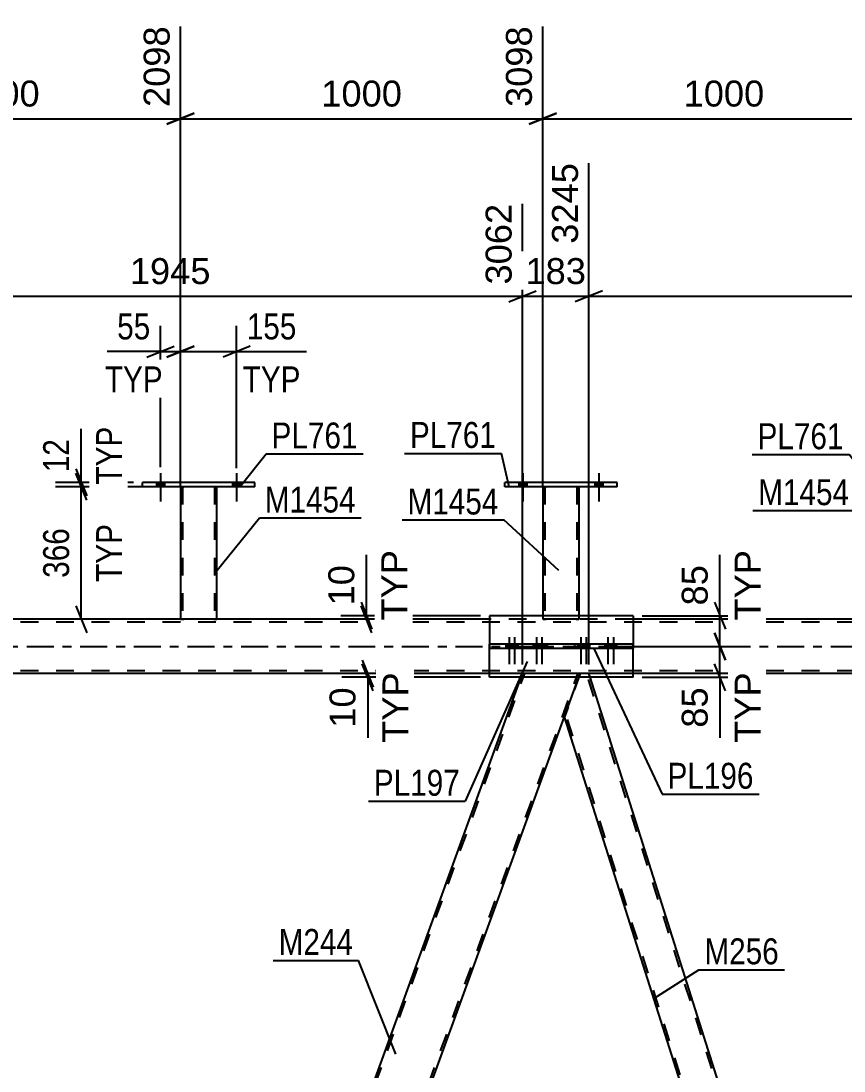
# Model space of a CAD drawing. Header units: millimetres. Extents: x -123 to 718, y -398 to 196.
# Drawn here: x 43.3 to 134.2, y -46.9 to 69.1 of the extents above; entities that cross this region are included whole.
import ezdxf

# ---------------------------------------------------------------- set-up
doc = ezdxf.new("R2010")
doc.units = ezdxf.units.MM
doc.linetypes.add('DXK_LINE_DOT2', pattern=[3.9198, 1.9599, -1.9599])
doc.linetypes.add('DXK_LINE_DOT3', pattern=[5.9187, 2.979, -0.9799, 0.9799, -0.9799])
doc.styles.add('Arial', font='ARIAL.TTF', dxfattribs={"height": 0.2})
doc.styles.add('Arial Narrow', font='ARIALN.TTF', dxfattribs={"height": 0.2})

# ---------------------------------------------------------------- blocks, each defined once
blk = doc.blocks.new('Part-318464438-3796 - 3652')
at = {"color": 2, "linetype": 'Continuous'}
for p, q in [((100.94, 17.64), (100.94, 3.4)), ((104.94, 17.64), (104.94, 3.4))]:
    blk.add_line(p, q, dxfattribs=at)
at = {"color": 7, "linetype": 'DXK_LINE_DOT2'}
for p, q in [((100.94, 17.64), (100.94, 17.64)), ((100.94, 17.64), (100.94, 17.64)), ((100.94, 17.64), (100.94, 17.64)), ((100.98, 17.64), (100.94, 17.64)), ((100.94, 17.64), (100.98, 17.64)), ((101.08, 17.64), (100.98, 17.64)), ((100.98, 17.64), (101.08, 17.64)), ((101.2, 17.64), (101.08, 17.64)), ((101.08, 17.64), (101.23, 17.64)), ((101.18, 17.64), (101.18, 17.64)), ((101.18, 17.64), (101.18, 3)), ((101.2, 17.64), (101.18, 17.64)), ((101.18, 17.64), (101.2, 17.64)), ((104.64, 17.64), (101.2, 17.64)), ((101.25, 17.64), (101.2, 17.64)), ((101.2, 17.64), (101.25, 17.64)), ((104.64, 17.64), (101.23, 17.64)), ((104.55, 17.64), (101.25, 17.64)), ((101.25, 17.64), (101.33, 17.64)), ((104.63, 17.64), (101.33, 17.64)), ((104.63, 17.64), (104.55, 17.64)), ((104.68, 17.64), (104.63, 17.64)), ((104.63, 17.64), (104.68, 17.64)), ((104.64, 17.64), (104.8, 17.64)), ((104.8, 17.64), (104.64, 17.64)), ((104.7, 17.64), (104.68, 17.64)), ((104.68, 17.64), (104.7, 17.64)), ((104.7, 17.64), (104.7, 17.64)), ((104.7, 17.64), (104.7, 3)), ((104.8, 17.64), (104.9, 17.64)), ((104.9, 17.64), (104.8, 17.64)), ((104.9, 17.64), (104.94, 17.64)), ((104.94, 17.64), (104.9, 17.64)), ((104.94, 17.64), (104.94, 17.64)), ((104.94, 17.64), (104.94, 17.64)), ((104.94, 17.64), (104.94, 17.64)), ((100.94, 3.4), (100.94, 3)), ((100.98, 3), (100.94, 3)), ((100.94, 3), (100.98, 3)), ((101.08, 3), (100.98, 3)), ((100.98, 3), (101.08, 3)), ((101.23, 3), (101.08, 3)), ((101.08, 3), (101.23, 3)), ((101.2, 3), (101.18, 3)), ((101.18, 3), (101.2, 3)), ((101.25, 3), (101.2, 3)), ((101.2, 3), (101.25, 3)), ((104.64, 3), (101.23, 3)), ((104.64, 3), (101.23, 3)), ((104.55, 3), (101.25, 3)), ((101.25, 3), (101.33, 3)), ((104.63, 3), (101.33, 3)), ((104.63, 3), (104.55, 3)), ((104.68, 3), (104.63, 3)), ((104.63, 3), (104.68, 3)), ((104.64, 3), (104.8, 3)), ((104.8, 3), (104.64, 3)), ((104.7, 3), (104.68, 3)), ((104.68, 3), (104.7, 3)), ((104.8, 3), (104.9, 3)), ((104.9, 3), (104.8, 3)), ((104.9, 3), (104.94, 3)), ((104.94, 3), (104.9, 3)), ((104.94, 3.4), (104.94, 3))]:
    blk.add_line(p, q, dxfattribs=at)
blk = doc.blocks.new('Part-318464438-3704 - 3652')
at = {"color": 2, "linetype": 'Continuous'}
for p, q in [((96.74, 17.64), (96.74, 18.12)), ((109.14, 18.12), (96.74, 18.12)), ((109.14, 17.64), (96.74, 17.64)), ((109.14, 17.64), (109.14, 18.12))]:
    blk.add_line(p, q, dxfattribs=at)
blk = doc.blocks.new('Part-318464438-3769 - 3652')
at = {"color": 7, "linetype": 'DXK_LINE_DOT2'}
for p, q in [((637.14, 2.68), (-22.98, 2.68)), ((110.91, 3), (95.05, 3)), ((637.14, -2.68), (-22.98, -2.68)), ((637.14, -3), (9.92, -3)), ((110.91, -3), (95.05, -3))]:
    blk.add_line(p, q, dxfattribs=at)
at = {"color": 2, "linetype": 'Continuous'}
for p, q in [((95.05, 3), (25.77, 3)), ((180.19, 3), (110.91, 3)), ((95.05, -3), (25.77, -3)), ((180.19, -3), (110.91, -3))]:
    blk.add_line(p, q, dxfattribs=at)
at = {"color": 7, "linetype": 'DXK_LINE_DOT3'}
blk.add_line((-32.98, 0), (637.14, 0), dxfattribs=at)
blk = doc.blocks.new('Part-318464438-3958 - 3652')
at = {"color": 2, "linetype": 'Continuous'}
for p, q in [((55.53, -121.6), (98.55, -3.4)), ((61.91, -121.6), (104.94, -3.4))]:
    blk.add_line(p, q, dxfattribs=at)
at = {"color": 7, "linetype": 'DXK_LINE_DOT2'}
for p, q in [((55.64, -122.01), (98.95, -3)), ((61.51, -122.01), (104.83, -3)), ((98.55, -3.4), (98.7, -3)), ((105.08, -3), (98.7, -3)), ((104.94, -3.4), (105.08, -3)), ((55.38, -122.01), (55.53, -121.6)), ((61.77, -122.01), (61.91, -121.6)), ((61.77, -122.01), (55.38, -122.01))]:
    blk.add_line(p, q, dxfattribs=at)
blk = doc.blocks.new('Part-318464438-3709 - 3652')
at = {"color": 2, "linetype": 'Continuous'}
for p, q in [((60.94, 17.64), (60.94, 3)), ((64.94, 3), (64.94, 17.64))]:
    blk.add_line(p, q, dxfattribs=at)
at = {"color": 7, "linetype": 'DXK_LINE_DOT2'}
for p, q in [((60.94, 17.64), (60.94, 17.64)), ((60.94, 17.64), (60.94, 17.64)), ((60.94, 17.64), (60.94, 17.64)), ((60.97, 17.64), (60.94, 17.64)), ((60.94, 17.64), (60.97, 17.64)), ((61.08, 17.64), (60.97, 17.64)), ((60.97, 17.64), (61.08, 17.64)), ((61.19, 17.64), (61.08, 17.64)), ((61.08, 17.64), (61.23, 17.64)), ((61.18, 17.64), (61.18, 17.64)), ((61.18, 17.64), (61.18, 3)), ((61.19, 17.64), (61.18, 17.64)), ((61.18, 17.64), (61.19, 17.64)), ((64.64, 17.64), (61.19, 17.64)), ((61.25, 17.64), (61.19, 17.64)), ((61.19, 17.64), (61.25, 17.64)), ((64.64, 17.64), (61.23, 17.64)), ((64.55, 17.64), (61.25, 17.64)), ((61.25, 17.64), (61.32, 17.64)), ((64.63, 17.64), (61.32, 17.64)), ((64.63, 17.64), (64.55, 17.64)), ((64.68, 17.64), (64.63, 17.64)), ((64.63, 17.64), (64.68, 17.64)), ((64.64, 17.64), (64.8, 17.64)), ((64.8, 17.64), (64.64, 17.64)), ((64.7, 17.64), (64.68, 17.64)), ((64.68, 17.64), (64.7, 17.64)), ((64.7, 17.64), (64.7, 17.64)), ((64.7, 17.64), (64.7, 3)), ((64.8, 17.64), (64.9, 17.64)), ((64.9, 17.64), (64.8, 17.64)), ((64.9, 17.64), (64.94, 17.64)), ((64.94, 17.64), (64.9, 17.64)), ((64.94, 17.64), (64.94, 17.64)), ((64.94, 17.64), (64.94, 17.64)), ((64.94, 17.64), (64.94, 17.64)), ((60.94, 3), (60.94, 3)), ((60.94, 3), (60.94, 3)), ((60.97, 3), (60.94, 3)), ((60.94, 3), (60.97, 3)), ((61.08, 3), (60.97, 3)), ((60.97, 3), (61.08, 3)), ((61.23, 3), (61.08, 3)), ((61.08, 3), (61.23, 3)), ((61.19, 3), (61.18, 3)), ((61.18, 3), (61.19, 3)), ((61.25, 3), (61.19, 3)), ((61.19, 3), (61.25, 3)), ((64.64, 3), (61.23, 3)), ((64.64, 3), (61.23, 3)), ((64.55, 3), (61.25, 3)), ((61.25, 3), (61.32, 3)), ((64.63, 3), (61.32, 3)), ((64.63, 3), (64.55, 3)), ((64.68, 3), (64.63, 3)), ((64.63, 3), (64.68, 3)), ((64.64, 3), (64.8, 3)), ((64.8, 3), (64.64, 3)), ((64.7, 3), (64.68, 3)), ((64.68, 3), (64.7, 3)), ((64.8, 3), (64.9, 3)), ((64.9, 3), (64.8, 3)), ((64.9, 3), (64.94, 3)), ((64.94, 3), (64.9, 3)), ((64.94, 3), (64.94, 3)), ((64.94, 3), (64.94, 3)), ((64.94, 3), (64.94, 3))]:
    blk.add_line(p, q, dxfattribs=at)
blk = doc.blocks.new('Part-318464438-3714 - 3652')
at = {"color": 2, "linetype": 'Continuous'}
for p, q in [((56.74, 17.64), (56.74, 18.12)), ((69.14, 18.12), (56.74, 18.12)), ((69.14, 17.64), (56.74, 17.64)), ((69.14, 17.64), (69.14, 18.12))]:
    blk.add_line(p, q, dxfattribs=at)
blk = doc.blocks.new('Bolt-318464438-3917 - 3652')
at = {"linetype": 'Continuous'}
for points in [[(97.58, 0.24), (96.86, 0.24), (96.86, -0.24), (97.58, -0.24)], [(98.18, 0.24), (97.46, 0.24), (97.46, -0.24), (98.18, -0.24)], [(100.6, 0.24), (99.88, 0.24), (99.88, -0.24), (100.6, -0.24)], [(101.2, 0.24), (100.48, 0.24), (100.48, -0.24), (101.2, -0.24)]]:
    blk.add_hatch(color=1, dxfattribs=at).paths.add_polyline_path(points)
at = {"color": 1, "linetype": 'Continuous'}
for p, q in [((96.86, 0.24), (96.86, -0.24)), ((97.22, 1.04), (97.22, -1.96)), ((97.46, 0.24), (97.46, -0.24)), ((97.58, 0.24), (97.58, -0.24)), ((97.82, 1.04), (97.82, -1.96)), ((98.18, 0.24), (98.18, -0.24)), ((99.88, 0.24), (99.88, -0.24)), ((100.24, 1.04), (100.24, -1.96)), ((100.48, 0.24), (100.48, -0.24)), ((100.6, 0.24), (100.6, -0.24)), ((100.84, 1.04), (100.84, -1.96)), ((101.2, 0.24), (101.2, -0.24))]:
    blk.add_line(p, q, dxfattribs=at)
blk = doc.blocks.new('Part-318464438-3922 - 3652')
at = {"color": 2, "linetype": 'Continuous'}
for p, q in [((95.05, 3.4), (95.05, 0.24)), ((110.91, 3.4), (95.05, 3.4)), ((110.91, 3.4), (110.91, 0.24)), ((95.05, -3.4), (95.05, -0.24)), ((110.91, -3.4), (110.91, -0.24)), ((110.91, -3.4), (95.05, -3.4))]:
    blk.add_line(p, q, dxfattribs=at)
at = {"color": 7, "linetype": 'DXK_LINE_DOT2'}
for p, q in [((95.05, 0.24), (95.05, -0.24)), ((110.91, 0.24), (110.91, -0.24))]:
    blk.add_line(p, q, dxfattribs=at)
blk = doc.blocks.new('Part-318464438-3943 - 3652')
at = {"color": 7, "linetype": 'DXK_LINE_DOT2'}
for p, q in [((19.95, -3), (18.21, -7.77)), ((20.9, -3), (19.95, -3)), ((56.99, -117.6), (20.65, -3)), ((21.02, -3.4), (20.9, -3)), ((54.69, -122.01), (18.35, -7.4)), ((55.38, -122.01), (57.12, -117.23)), ((54.44, -122.01), (54.31, -121.6)), ((54.44, -122.01), (55.38, -122.01))]:
    blk.add_line(p, q, dxfattribs=at)
at = {"color": 2, "linetype": 'Continuous'}
for p, q in [((57.12, -117.23), (21.02, -3.4)), ((54.31, -121.6), (18.21, -7.77))]:
    blk.add_line(p, q, dxfattribs=at)
blk = doc.blocks.new('Bolt-318464438-4018 - 3652')
at = {"linetype": 'Continuous'}
for points in [[(58.3, 17.64), (59.18, 17.64), (59.18, 18.12), (58.3, 18.12)], [(66.7, 17.64), (67.58, 17.64), (67.58, 18.12), (66.7, 18.12)]]:
    blk.add_hatch(color=1, dxfattribs=at).paths.add_polyline_path(points)
at = {"color": 1, "linetype": 'Continuous'}
for p, q in [((58.74, 19.12), (58.74, 16)), ((67.14, 19.12), (67.14, 16)), ((58.3, 18.12), (58.3, 17.64)), ((59.18, 18.12), (59.18, 17.64)), ((66.7, 18.12), (66.7, 17.64)), ((67.58, 18.12), (67.58, 17.64))]:
    blk.add_line(p, q, dxfattribs=at)
blk = doc.blocks.new('Bolt-318464438-4019 - 3652')
at = {"linetype": 'Continuous'}
for points in [[(58.3, 17.64), (59.18, 17.64), (59.18, 18.12), (58.3, 18.12)], [(66.7, 17.64), (67.58, 17.64), (67.58, 18.12), (66.7, 18.12)]]:
    blk.add_hatch(color=1, dxfattribs=at).paths.add_polyline_path(points)
at = {"color": 1, "linetype": 'Continuous'}
for p, q in [((58.74, 19.12), (58.74, 16)), ((67.14, 19.12), (67.14, 16)), ((58.3, 18.12), (58.3, 17.64)), ((59.18, 18.12), (59.18, 17.64)), ((66.7, 18.12), (66.7, 17.64)), ((67.58, 18.12), (67.58, 17.64))]:
    blk.add_line(p, q, dxfattribs=at)
blk = doc.blocks.new('Bolt-318464438-4020 - 3652')
at = {"linetype": 'Continuous'}
for points in [[(98.3, 17.64), (99.18, 17.64), (99.18, 18.12), (98.3, 18.12)], [(106.7, 17.64), (107.58, 17.64), (107.58, 18.12), (106.7, 18.12)]]:
    blk.add_hatch(color=1, dxfattribs=at).paths.add_polyline_path(points)
at = {"color": 1, "linetype": 'Continuous'}
for p, q in [((98.74, 19.12), (98.74, 16)), ((107.14, 19.12), (107.14, 16)), ((98.3, 18.12), (98.3, 17.64)), ((99.18, 18.12), (99.18, 17.64)), ((106.7, 18.12), (106.7, 17.64)), ((107.58, 18.12), (107.58, 17.64))]:
    blk.add_line(p, q, dxfattribs=at)
blk = doc.blocks.new('Bolt-318464438-4045 - 3652')
at = {"linetype": 'Continuous'}
for points in [[(98.3, 17.64), (99.18, 17.64), (99.18, 18.12), (98.3, 18.12)], [(106.7, 17.64), (107.58, 17.64), (107.58, 18.12), (106.7, 18.12)]]:
    blk.add_hatch(color=1, dxfattribs=at).paths.add_polyline_path(points)
at = {"color": 1, "linetype": 'Continuous'}
for p, q in [((98.74, 19.12), (98.74, 16)), ((107.14, 19.12), (107.14, 16)), ((98.3, 18.12), (98.3, 17.64)), ((99.18, 18.12), (99.18, 17.64)), ((106.7, 18.12), (106.7, 17.64)), ((107.58, 18.12), (107.58, 17.64))]:
    blk.add_line(p, q, dxfattribs=at)
blk = doc.blocks.new('Part-318464438-4061 - 3652')
at = {"color": 2, "linetype": 'Continuous'}
for p, q in [((95.05, -0.24), (95.05, 0.24)), ((110.91, 0.24), (95.05, 0.24)), ((101.46, -0.24), (101.46, 0.24)), ((104.5, -0.24), (104.5, 0.24)), ((110.91, -0.24), (110.91, 0.24)), ((110.91, -0.24), (95.05, -0.24))]:
    blk.add_line(p, q, dxfattribs=at)
blk = doc.blocks.new('Bolt-318464438-4161 - 3652')
at = {"linetype": 'Continuous'}
for points in [[(105.49, 0.24), (104.77, 0.24), (104.77, -0.24), (105.49, -0.24)], [(106.09, 0.24), (105.37, 0.24), (105.37, -0.24), (106.09, -0.24)], [(108.5, 0.24), (107.78, 0.24), (107.78, -0.24), (108.5, -0.24)], [(109.1, 0.24), (108.38, 0.24), (108.38, -0.24), (109.1, -0.24)]]:
    blk.add_hatch(color=1, dxfattribs=at).paths.add_polyline_path(points)
at = {"color": 1, "linetype": 'Continuous'}
for p, q in [((104.77, 0.24), (104.77, -0.24)), ((105.13, 1.04), (105.13, -1.96)), ((105.37, 0.24), (105.37, -0.24)), ((105.49, 0.24), (105.49, -0.24)), ((105.73, 1.04), (105.73, -1.96)), ((106.09, 0.24), (106.09, -0.24)), ((107.78, 0.24), (107.78, -0.24)), ((108.14, 1.04), (108.14, -1.96)), ((108.38, 0.24), (108.38, -0.24)), ((108.5, 0.24), (108.5, -0.24)), ((108.74, 1.04), (108.74, -1.96)), ((109.1, 0.24), (109.1, -0.24))]:
    blk.add_line(p, q, dxfattribs=at)
blk = doc.blocks.new('Part-318464438-4140 - 3652')
at = {"color": 7, "linetype": 'DXK_LINE_DOT2'}
for p, q in [((105.08, -3), (103.35, -7.77)), ((106.03, -3), (105.08, -3)), ((142.12, -117.6), (105.78, -3)), ((106.16, -3.4), (106.03, -3)), ((139.82, -122.01), (103.48, -7.4)), ((140.52, -122.01), (142.25, -117.23)), ((139.57, -122.01), (139.45, -121.6)), ((139.57, -122.01), (140.52, -122.01))]:
    blk.add_line(p, q, dxfattribs=at)
at = {"color": 2, "linetype": 'Continuous'}
for p, q in [((142.25, -117.23), (106.16, -3.4)), ((139.45, -121.6), (103.35, -7.77))]:
    blk.add_line(p, q, dxfattribs=at)
blk = doc.blocks.new('StraightDimension-318464438-5638 - 3652')
at = {"color": 7, "linetype": 'Continuous'}
for p, q in [((50.59, 16.14), (49.39, 19.14)), ((59.94, 17.64), (47.14, 17.64)), ((49.99, 3), (49.99, 17.64)), ((49.39, 4.5), (50.59, 1.5)), ((59.94, 3), (47.14, 3))]:
    blk.add_line(p, q, dxfattribs=at)
at = {"color": 0, "linetype": 'Continuous'}
blk.add_wipeout([(55.09, 14.12), (50.89, 14.12), (50.89, 6.53), (55.09, 6.53)], dxfattribs=at)
at = {"color": 0}
blk.add_wipeout([(49.24, 13.66), (45.04, 13.66), (45.04, 6.98), (49.24, 6.98)], dxfattribs=at)
at = {"color": 3, "style": 'Arial Narrow'}
blk.add_text('366', height=2.863, rotation=90.0002, dxfattribs=at).set_placement((48.64, 7.58))
at = {"color": 3, "linetype": 'Continuous', "style": 'Arial Narrow'}
blk.add_text('TYP', height=2.863, rotation=90.0002, dxfattribs=at).set_placement((54.49, 7.13))
blk = doc.blocks.new('StraightDimension-318464438-4690 - 3652')
at = {"color": 7, "linetype": 'Continuous'}
for p, q in [((20.9, -2), (20.9, 53.36)), ((98.7, -2), (98.7, 48.86)), ((22.4, 39.26), (19.4, 38.06)), ((20.9, 38.66), (98.7, 38.66)), ((97.2, 38.06), (100.2, 39.26))]:
    blk.add_line(p, q, dxfattribs=at)
at = {"color": 0}
blk.add_wipeout([(64.84, 39.41), (64.84, 43.61), (54.75, 43.61), (54.75, 39.41)], dxfattribs=at)
at = {"color": 3, "style": 'Arial'}
blk.add_text('1945', height=2.865, dxfattribs=at).set_placement((55.35, 40.01))
at = {"color": 0, "linetype": 'Continuous'}
blk.add_wipeout([(98.1, 49.46), (93.9, 49.46), (93.9, 39.36), (98.1, 39.36)], dxfattribs=at)
at = {"color": 3, "linetype": 'Continuous', "style": 'Arial'}
blk.add_text('3062', height=2.865, rotation=90.0002, dxfattribs=at).set_placement((97.5, 39.96))
blk = doc.blocks.new('StraightDimension-318464438-5677 - 3652')
at = {"color": 7, "linetype": 'Continuous'}
for p, q in [((81.01, -1.5), (82.21, -4.5)), ((82.21, -4.9), (81.01, -1.9)), ((215.18, -3), (78.76, -3)), ((94.05, -3.4), (78.76, -3.4)), ((81.61, -3.4), (81.61, -3)), ((81.61, -3.4), (81.61, -10.1)), ((81.61, -3.4), (81.61, -10.1))]:
    blk.add_line(p, q, dxfattribs=at)
at = {"color": 0, "linetype": 'Continuous'}
blk.add_wipeout([(86.71, -2.26), (82.51, -2.26), (82.51, -11.24), (86.71, -11.24)], dxfattribs=at)
at = {"color": 0}
blk.add_wipeout([(80.86, -3.92), (76.66, -3.92), (76.66, -9.57), (80.86, -9.57)], dxfattribs=at)
at = {"color": 3, "linetype": 'Continuous', "style": 'Arial'}
blk.add_text('TYP', height=2.865, rotation=90.0002, dxfattribs=at).set_placement((86.11, -10.64))
at = {"color": 3, "style": 'Arial'}
blk.add_text('10', height=2.865, rotation=90.0002, dxfattribs=at).set_placement((80.26, -8.97))
blk = doc.blocks.new('StraightDimension-318464438-5702 - 3652')
at = {"color": 7, "linetype": 'Continuous'}
for p, q in [((60.94, 18.64), (60.94, 35.4)), ((67.14, 19.7), (67.14, 35.4)), ((59.44, 31.95), (62.44, 33.15)), ((60.94, 32.55), (67.14, 32.55)), ((68.64, 33.15), (65.64, 31.95)), ((67.14, 32.55), (74.87, 32.55)), ((67.14, 32.55), (74.87, 32.55))]:
    blk.add_line(p, q, dxfattribs=at)
at = {"color": 0}
blk.add_wipeout([(74.35, 33.3), (74.35, 37.5), (67.66, 37.5), (67.66, 33.3)], dxfattribs=at)
at = {"color": 0, "linetype": 'Continuous'}
blk.add_wipeout([(74.8, 27.45), (74.8, 31.65), (67.21, 31.65), (67.21, 27.45)], dxfattribs=at)
at = {"color": 3, "style": 'Arial Narrow'}
blk.add_text('155', height=2.863, dxfattribs=at).set_placement((68.26, 33.9))
at = {"color": 3, "linetype": 'Continuous', "style": 'Arial Narrow'}
blk.add_text('TYP', height=2.863, dxfattribs=at).set_placement((67.81, 28.05))
blk = doc.blocks.new('StraightDimension-318464438-4714 - 3652')
at = {"color": 7, "linetype": 'Continuous'}
for p, q in [((106.03, -2), (106.03, 53.36)), ((98.7, -2), (98.7, 48.86)), ((97.2, 38.06), (100.2, 39.26)), ((98.7, 38.66), (106.03, 38.66)), ((107.53, 39.26), (104.53, 38.06))]:
    blk.add_line(p, q, dxfattribs=at)
at = {"color": 0}
blk.add_wipeout([(106.3, 39.41), (106.3, 43.61), (98.43, 43.61), (98.43, 39.41)], dxfattribs=at)
at = {"color": 3, "style": 'Arial'}
blk.add_text('183', height=2.865, dxfattribs=at).set_placement((99.03, 40.01))
at = {"color": 0, "linetype": 'Continuous'}
blk.add_wipeout([(105.43, 53.96), (101.23, 53.96), (101.23, 43.86), (105.43, 43.86)], dxfattribs=at)
at = {"color": 3, "linetype": 'Continuous', "style": 'Arial'}
blk.add_text('3245', height=2.865, rotation=90.0002, dxfattribs=at).set_placement((104.83, 44.46))
blk = doc.blocks.new('StraightDimension-318464438-4971 - 3652')
at = {"color": 7, "linetype": 'Continuous'}
for p, q in [((81.48, 3.4), (81.48, 10.1)), ((81.48, 3.4), (81.48, 10.1)), ((80.88, 4.9), (82.08, 1.9)), ((82.08, 1.5), (80.88, 4.5)), ((94.05, 3.4), (78.63, 3.4)), ((94.05, 3), (78.63, 3)), ((81.48, 3), (81.48, 3.4))]:
    blk.add_line(p, q, dxfattribs=at)
at = {"color": 0, "linetype": 'Continuous'}
blk.add_wipeout([(86.58, 11.24), (82.38, 11.24), (82.38, 2.26), (86.58, 2.26)], dxfattribs=at)
at = {"color": 0}
blk.add_wipeout([(80.73, 9.57), (76.53, 9.57), (76.53, 3.93), (80.73, 3.93)], dxfattribs=at)
at = {"color": 3, "linetype": 'Continuous', "style": 'Arial'}
blk.add_text('TYP', height=2.865, rotation=90.0002, dxfattribs=at).set_placement((85.98, 2.86))
at = {"color": 3, "style": 'Arial'}
blk.add_text('10', height=2.865, rotation=90.0002, dxfattribs=at).set_placement((80.13, 4.53))
blk = doc.blocks.new('StraightDimension-318464438-5184 - 3652')
at = {"color": 7, "linetype": 'Continuous'}
for p, q in [((100.94, 17.62), (100.94, 68.45)), ((140.94, 16.31), (140.94, 68.45)), ((102.44, 58.86), (99.44, 57.66)), ((100.94, 58.26), (140.94, 58.26)), ((139.44, 57.66), (142.44, 58.86))]:
    blk.add_line(p, q, dxfattribs=at)
at = {"color": 0}
blk.add_wipeout([(125.99, 59.01), (125.99, 63.21), (115.89, 63.21), (115.89, 59.01)], dxfattribs=at)
at = {"color": 3, "style": 'Arial'}
blk.add_text('1000', height=2.865, dxfattribs=at).set_placement((116.49, 59.61))
at = {"color": 0, "linetype": 'Continuous'}
blk.add_wipeout([(140.34, 69.05), (136.14, 69.05), (136.14, 58.96), (140.34, 58.96)], dxfattribs=at)
at = {"color": 3, "linetype": 'Continuous', "style": 'Arial'}
blk.add_text('4098', height=2.865, rotation=90.0002, dxfattribs=at).set_placement((139.74, 59.56))
blk = doc.blocks.new('StraightDimension-318464438-5654 - 3652')
at = {"color": 7, "linetype": 'Continuous'}
for p, q in [((49.99, 18.12), (49.99, 24.02)), ((49.99, 18.12), (49.99, 24.02)), ((49.39, 19.62), (50.59, 16.62)), ((50.59, 16.14), (49.39, 19.14)), ((55.74, 18.12), (47.14, 18.12)), ((59.94, 17.64), (47.14, 17.64)), ((49.99, 17.64), (49.99, 18.12))]:
    blk.add_line(p, q, dxfattribs=at)
at = {"color": 0, "linetype": 'Continuous'}
blk.add_wipeout([(55.09, 24.87), (50.89, 24.87), (50.89, 17.28), (55.09, 17.28)], dxfattribs=at)
at = {"color": 0}
blk.add_wipeout([(49.24, 23.5), (45.04, 23.5), (45.04, 18.64), (49.24, 18.64)], dxfattribs=at)
at = {"color": 3, "linetype": 'Continuous', "style": 'Arial Narrow'}
blk.add_text('TYP', height=2.863, rotation=90.0002, dxfattribs=at).set_placement((54.49, 17.88))
at = {"color": 3, "style": 'Arial Narrow'}
blk.add_text('12', height=2.863, rotation=90.0002, dxfattribs=at).set_placement((48.64, 19.24))
blk = doc.blocks.new('StraightDimension-318464438-4738 - 3652')
at = {"color": 7, "linetype": 'Continuous'}
for p, q in [((106.03, -2), (106.03, 53.36)), ((183.83, -2), (183.83, 48.86)), ((107.53, 39.26), (104.53, 38.06)), ((106.03, 38.66), (183.83, 38.66)), ((182.33, 38.06), (185.33, 39.26))]:
    blk.add_line(p, q, dxfattribs=at)
at = {"color": 0}
blk.add_wipeout([(149.98, 39.41), (149.98, 43.61), (139.88, 43.61), (139.88, 39.41)], dxfattribs=at)
at = {"color": 3, "style": 'Arial'}
blk.add_text('1945', height=2.865, dxfattribs=at).set_placement((140.48, 40.01))
at = {"color": 0, "linetype": 'Continuous'}
blk.add_wipeout([(183.23, 49.46), (179.03, 49.46), (179.03, 39.36), (183.23, 39.36)], dxfattribs=at)
at = {"color": 3, "linetype": 'Continuous', "style": 'Arial'}
blk.add_text('5190', height=2.865, rotation=90.0002, dxfattribs=at).set_placement((182.63, 39.96))
blk = doc.blocks.new('StraightDimension-318464438-5204 - 3652')
at = {"color": 7, "linetype": 'Continuous'}
for p, q in [((20.94, 17.62), (20.94, 68.45)), ((60.94, 17.62), (60.94, 68.45)), ((22.44, 58.86), (19.44, 57.66)), ((20.94, 58.26), (60.94, 58.26)), ((59.44, 57.66), (62.44, 58.86))]:
    blk.add_line(p, q, dxfattribs=at)
at = {"color": 0}
blk.add_wipeout([(45.98, 59.01), (45.98, 63.21), (35.89, 63.21), (35.89, 59.01)], dxfattribs=at)
at = {"color": 3, "style": 'Arial'}
blk.add_text('1000', height=2.865, dxfattribs=at).set_placement((36.49, 59.61))
at = {"color": 0, "linetype": 'Continuous'}
blk.add_wipeout([(60.34, 69.05), (56.14, 69.05), (56.14, 58.96), (60.34, 58.96)], dxfattribs=at)
at = {"color": 3, "linetype": 'Continuous', "style": 'Arial'}
blk.add_text('2098', height=2.865, rotation=90.0002, dxfattribs=at).set_placement((59.74, 59.56))
blk = doc.blocks.new('StraightDimension-318464438-5194 - 3652')
at = {"color": 7, "linetype": 'Continuous'}
for p, q in [((60.94, 17.62), (60.94, 68.45)), ((100.94, 17.62), (100.94, 68.45)), ((62.44, 58.86), (59.44, 57.66)), ((60.94, 58.26), (100.94, 58.26)), ((99.44, 57.66), (102.44, 58.86))]:
    blk.add_line(p, q, dxfattribs=at)
at = {"color": 0}
blk.add_wipeout([(85.98, 59.01), (85.98, 63.21), (75.89, 63.21), (75.89, 59.01)], dxfattribs=at)
at = {"color": 3, "style": 'Arial'}
blk.add_text('1000', height=2.865, dxfattribs=at).set_placement((76.49, 59.61))
at = {"color": 0, "linetype": 'Continuous'}
blk.add_wipeout([(100.34, 69.05), (96.14, 69.05), (96.14, 58.96), (100.34, 58.96)], dxfattribs=at)
at = {"color": 3, "linetype": 'Continuous', "style": 'Arial'}
blk.add_text('3098', height=2.865, rotation=90.0002, dxfattribs=at).set_placement((99.74, 59.56))
blk = doc.blocks.new('StraightDimension-318464438-5604 - 3652')
at = {"color": 7, "linetype": 'Continuous'}
for p, q in [((119.9, 1.5), (121.1, -1.5)), ((111.91, 0), (122.9, 0)), ((120.5, -3.4), (120.5, 0)), ((121.1, -4.9), (119.9, -1.9)), ((111.91, -3.4), (122.9, -3.4)), ((120.5, -3.4), (120.5, -10.1)), ((120.5, -3.4), (120.5, -10.1))]:
    blk.add_line(p, q, dxfattribs=at)
at = {"color": 0, "linetype": 'Continuous'}
blk.add_wipeout([(125.6, -2.26), (121.4, -2.26), (121.4, -11.24), (125.6, -11.24)], dxfattribs=at)
at = {"color": 0}
blk.add_wipeout([(119.75, -3.92), (115.55, -3.92), (115.55, -9.57), (119.75, -9.57)], dxfattribs=at)
at = {"color": 3, "linetype": 'Continuous', "style": 'Arial'}
blk.add_text('TYP', height=2.865, rotation=90.0002, dxfattribs=at).set_placement((125, -10.64))
at = {"color": 3, "style": 'Arial'}
blk.add_text('85', height=2.865, rotation=90.0002, dxfattribs=at).set_placement((119.15, -8.97))
blk = doc.blocks.new('StraightDimension-318464438-5616 - 3652')
at = {"color": 7, "linetype": 'Continuous'}
for p, q in [((120.5, 3.4), (120.5, 10.1)), ((120.5, 3.4), (120.5, 10.1)), ((119.9, 4.9), (121.1, 1.9)), ((111.91, 3.4), (122.9, 3.4)), ((120.5, 0), (120.5, 3.4)), ((121.1, -1.5), (119.9, 1.5)), ((111.91, 0), (122.9, 0))]:
    blk.add_line(p, q, dxfattribs=at)
at = {"color": 0, "linetype": 'Continuous'}
blk.add_wipeout([(125.6, 11.24), (121.4, 11.24), (121.4, 2.26), (125.6, 2.26)], dxfattribs=at)
at = {"color": 0}
blk.add_wipeout([(119.75, 9.57), (115.55, 9.57), (115.55, 3.93), (119.75, 3.93)], dxfattribs=at)
at = {"color": 3, "linetype": 'Continuous', "style": 'Arial'}
blk.add_text('TYP', height=2.865, rotation=90.0002, dxfattribs=at).set_placement((125, 2.86))
at = {"color": 3, "style": 'Arial'}
blk.add_text('85', height=2.865, rotation=90.0002, dxfattribs=at).set_placement((119.15, 4.53))
blk = doc.blocks.new('StraightDimension-318464438-5695 - 3652')
at = {"color": 7, "linetype": 'Continuous'}
for p, q in [((58.74, 19.78), (58.74, 35.4)), ((60.94, 18.64), (60.94, 35.4)), ((58.74, 32.55), (52.83, 32.55)), ((58.74, 32.55), (52.83, 32.55)), ((57.24, 31.95), (60.24, 33.15)), ((58.74, 32.55), (60.94, 32.55)), ((62.44, 33.15), (59.44, 31.95))]:
    blk.add_line(p, q, dxfattribs=at)
at = {"color": 0}
blk.add_wipeout([(58.21, 33.3), (58.21, 37.5), (53.35, 37.5), (53.35, 33.3)], dxfattribs=at)
at = {"color": 0, "linetype": 'Continuous'}
blk.add_wipeout([(59.58, 27.45), (59.58, 31.65), (51.99, 31.65), (51.99, 27.45)], dxfattribs=at)
at = {"color": 3, "style": 'Arial Narrow'}
blk.add_text('55', height=2.863, dxfattribs=at).set_placement((53.95, 33.9))
at = {"color": 3, "linetype": 'Continuous', "style": 'Arial Narrow'}
blk.add_text('TYP', height=2.863, dxfattribs=at).set_placement((52.59, 28.05))
blk = doc.blocks.new('Mark-318464438-3792 - 3652')
at = {"color": 30, "linetype": 'Continuous'}
for p in [(85.41, 13.97), (102.71, 8.37)]:
    blk.add_line(p, (96.66, 13.97), dxfattribs=at)
at = {"color": 0}
blk.add_wipeout([(96.06, 14.57), (96.06, 17.57), (86.01, 17.57), (86.01, 14.57)], dxfattribs=at)
blk.add_wipeout([(96.06, 14.57), (96.06, 17.57), (86.01, 17.57), (86.01, 14.57)], dxfattribs=at)
at = {"color": 3, "style": 'Arial Narrow'}
blk.add_text('M1454', height=2.863, dxfattribs=at).set_placement((86.01, 14.57))
blk = doc.blocks.new('Mark-318464438-3700 - 3652')
at = {"color": 30, "linetype": 'Continuous'}
for p in [(85.68, 21.32), (97.23, 17.64)]:
    blk.add_line(p, (96.39, 21.32), dxfattribs=at)
at = {"color": 0}
blk.add_wipeout([(95.79, 21.92), (95.79, 24.92), (86.28, 24.92), (86.28, 21.92)], dxfattribs=at)
blk.add_wipeout([(95.79, 21.92), (95.79, 24.92), (86.28, 24.92), (86.28, 21.92)], dxfattribs=at)
at = {"color": 3, "style": 'Arial Narrow'}
blk.add_text('PL761', height=2.863, dxfattribs=at).set_placement((86.28, 21.92))
blk = doc.blocks.new('Mark-318464438-3705 - 3652')
at = {"color": 30, "linetype": 'Continuous'}
for p, q in [((64.83, 8.23), (69.65, 14.19)), ((69.65, 14.19), (80.9, 14.19))]:
    blk.add_line(p, q, dxfattribs=at)
at = {"color": 0}
blk.add_wipeout([(80.3, 14.79), (80.3, 17.79), (70.25, 17.79), (70.25, 14.79)], dxfattribs=at)
blk.add_wipeout([(80.3, 14.79), (80.3, 17.79), (70.25, 17.79), (70.25, 14.79)], dxfattribs=at)
at = {"color": 3, "style": 'Arial Narrow'}
blk.add_text('M1454', height=2.863, dxfattribs=at).set_placement((70.25, 14.79))
blk = doc.blocks.new('Mark-318464438-3710 - 3652')
at = {"color": 30, "linetype": 'Continuous'}
for p, q in [((67.5, 17.64), (70.4, 21.26)), ((70.4, 21.26), (81.11, 21.26))]:
    blk.add_line(p, q, dxfattribs=at)
at = {"color": 0}
blk.add_wipeout([(80.51, 21.86), (80.51, 24.86), (71, 24.86), (71, 21.86)], dxfattribs=at)
blk.add_wipeout([(80.51, 21.86), (80.51, 24.86), (71, 24.86), (71, 21.86)], dxfattribs=at)
at = {"color": 3, "style": 'Arial Narrow'}
blk.add_text('PL761', height=2.863, dxfattribs=at).set_placement((71, 21.86))
blk = doc.blocks.new('Mark-318464438-3782 - 3652')
at = {"color": 30, "linetype": 'Continuous'}
for p in [(124.13, 15), (142.27, 6.9)]:
    blk.add_line(p, (135.38, 15), dxfattribs=at)
at = {"color": 0}
blk.add_wipeout([(134.78, 15.6), (134.78, 18.6), (124.73, 18.6), (124.73, 15.6)], dxfattribs=at)
blk.add_wipeout([(134.78, 15.6), (134.78, 18.6), (124.73, 18.6), (124.73, 15.6)], dxfattribs=at)
at = {"color": 3, "style": 'Arial Narrow'}
blk.add_text('M1454', height=2.863, dxfattribs=at).set_placement((124.73, 15.6))
blk = doc.blocks.new('Mark-318464438-3787 - 3652')
at = {"color": 30, "linetype": 'Continuous'}
for p in [(124.06, 21.18), (137.46, 17.64)]:
    blk.add_line(p, (134.77, 21.18), dxfattribs=at)
at = {"color": 0}
blk.add_wipeout([(134.17, 21.78), (134.17, 24.78), (124.66, 24.78), (124.66, 21.78)], dxfattribs=at)
blk.add_wipeout([(134.17, 21.78), (134.17, 24.78), (124.66, 24.78), (124.66, 21.78)], dxfattribs=at)
at = {"color": 3, "style": 'Arial Narrow'}
blk.add_text('PL761', height=2.863, dxfattribs=at).set_placement((124.66, 21.78))
blk = doc.blocks.new('Mark-318464438-3918 - 3652')
at = {"color": 30, "linetype": 'Continuous'}
for p in [(99.22, -1.66), (81.69, -17.08)]:
    blk.add_line(p, (92.39, -17.08), dxfattribs=at)
at = {"color": 0}
blk.add_wipeout([(91.79, -16.48), (91.79, -13.48), (82.29, -13.48), (82.29, -16.48)], dxfattribs=at)
blk.add_wipeout([(91.79, -16.48), (91.79, -13.48), (82.29, -13.48), (82.29, -16.48)], dxfattribs=at)
at = {"color": 3, "style": 'Arial Narrow'}
blk.add_text('PL197', height=2.863, dxfattribs=at).set_placement((82.29, -16.48))
blk = doc.blocks.new('Mark-318464438-3954 - 3652')
at = {"color": 30, "linetype": 'Continuous'}
for p in [(71.18, -34.66), (84.73, -45.02)]:
    blk.add_line(p, (80.61, -34.66), dxfattribs=at)
at = {"color": 0}
blk.add_wipeout([(80.01, -34.06), (80.01, -31.06), (71.78, -31.06), (71.78, -34.06)], dxfattribs=at)
blk.add_wipeout([(80.01, -34.06), (80.01, -31.06), (71.78, -31.06), (71.78, -34.06)], dxfattribs=at)
at = {"color": 3, "style": 'Arial Narrow'}
blk.add_text('M244', height=2.863, dxfattribs=at).set_placement((71.78, -34.06))
blk = doc.blocks.new('Mark-318464438-4057 - 3652')
at = {"color": 30, "linetype": 'Continuous'}
for p, q in [((106.59, -0.24), (114.12, -16.31)), ((114.12, -16.31), (124.82, -16.31))]:
    blk.add_line(p, q, dxfattribs=at)
at = {"color": 0}
blk.add_wipeout([(124.22, -15.71), (124.22, -12.71), (114.72, -12.71), (114.72, -15.71)], dxfattribs=at)
blk.add_wipeout([(124.22, -15.71), (124.22, -12.71), (114.72, -12.71), (114.72, -15.71)], dxfattribs=at)
at = {"color": 3, "style": 'Arial Narrow'}
blk.add_text('PL196', height=2.863, dxfattribs=at).set_placement((114.72, -15.71))
blk = doc.blocks.new('Mark-318464438-4136 - 3652')
at = {"color": 30, "linetype": 'Continuous'}
for p, q in [((113.21, -38.86), (118.19, -35.69)), ((118.19, -35.69), (127.62, -35.69))]:
    blk.add_line(p, q, dxfattribs=at)
at = {"color": 0}
blk.add_wipeout([(127.02, -35.09), (127.02, -32.09), (118.79, -32.09), (118.79, -35.09)], dxfattribs=at)
blk.add_wipeout([(127.02, -35.09), (127.02, -32.09), (118.79, -32.09), (118.79, -35.09)], dxfattribs=at)
at = {"color": 3, "style": 'Arial Narrow'}
blk.add_text('M256', height=2.863, dxfattribs=at).set_placement((118.79, -35.09))

msp = doc.modelspace()

# ---------------------------------------------------------------- block references
for name in ['Bolt-318464438-4018 - 3652', 'Bolt-318464438-4019 - 3652', 'Bolt-318464438-4020 - 3652', 'Bolt-318464438-4045 - 3652', 'Part-318464438-3714 - 3652', 'Part-318464438-3709 - 3652', 'Part-318464438-3704 - 3652', 'Part-318464438-3796 - 3652', 'Part-318464438-3769 - 3652', 'Part-318464438-3922 - 3652', 'Part-318464438-4061 - 3652', 'Bolt-318464438-3917 - 3652', 'Bolt-318464438-4161 - 3652', 'Part-318464438-3943 - 3652', 'Part-318464438-3958 - 3652', 'Part-318464438-4140 - 3652']:
    msp.add_blockref(name, (0, 0))

# ---------------------------------------------------------------- next in the draw order: block references
for name in ['StraightDimension-318464438-5638 - 3652', 'Mark-318464438-3954 - 3652', 'Mark-318464438-4136 - 3652']:
    msp.add_blockref(name, (0, 0))

# ---------------------------------------------------------------- next in the draw order: block references
msp.add_blockref('StraightDimension-318464438-4690 - 3652', (0, 0))

# ---------------------------------------------------------------- next in the draw order: block references
for name in ['StraightDimension-318464438-5702 - 3652', 'StraightDimension-318464438-4971 - 3652', 'StraightDimension-318464438-5677 - 3652']:
    msp.add_blockref(name, (0, 0))

# ---------------------------------------------------------------- next in the draw order: block references
for name in ['StraightDimension-318464438-4714 - 3652', 'StraightDimension-318464438-5654 - 3652']:
    msp.add_blockref(name, (0, 0))

# ---------------------------------------------------------------- next in the draw order: block references
for name in ['StraightDimension-318464438-5204 - 3652', 'StraightDimension-318464438-5184 - 3652', 'Mark-318464438-3918 - 3652']:
    msp.add_blockref(name, (0, 0))

# ---------------------------------------------------------------- next in the draw order: block references
for name in ['StraightDimension-318464438-5194 - 3652', 'StraightDimension-318464438-4738 - 3652']:
    msp.add_blockref(name, (0, 0))

# ---------------------------------------------------------------- next in the draw order: block references
for name in ['StraightDimension-318464438-5695 - 3652', 'Mark-318464438-3705 - 3652', 'Mark-318464438-3792 - 3652', 'StraightDimension-318464438-5604 - 3652']:
    msp.add_blockref(name, (0, 0))

# ---------------------------------------------------------------- next in the draw order: block references
for name in ['Mark-318464438-3710 - 3652', 'Mark-318464438-3700 - 3652', 'StraightDimension-318464438-5616 - 3652']:
    msp.add_blockref(name, (0, 0))

# ---------------------------------------------------------------- next in the draw order: block references
for name in ['Mark-318464438-3782 - 3652', 'Mark-318464438-4057 - 3652']:
    msp.add_blockref(name, (0, 0))

# ---------------------------------------------------------------- next in the draw order: block references
msp.add_blockref('Mark-318464438-3787 - 3652', (0, 0))

doc.saveas('drawing.dxf')
